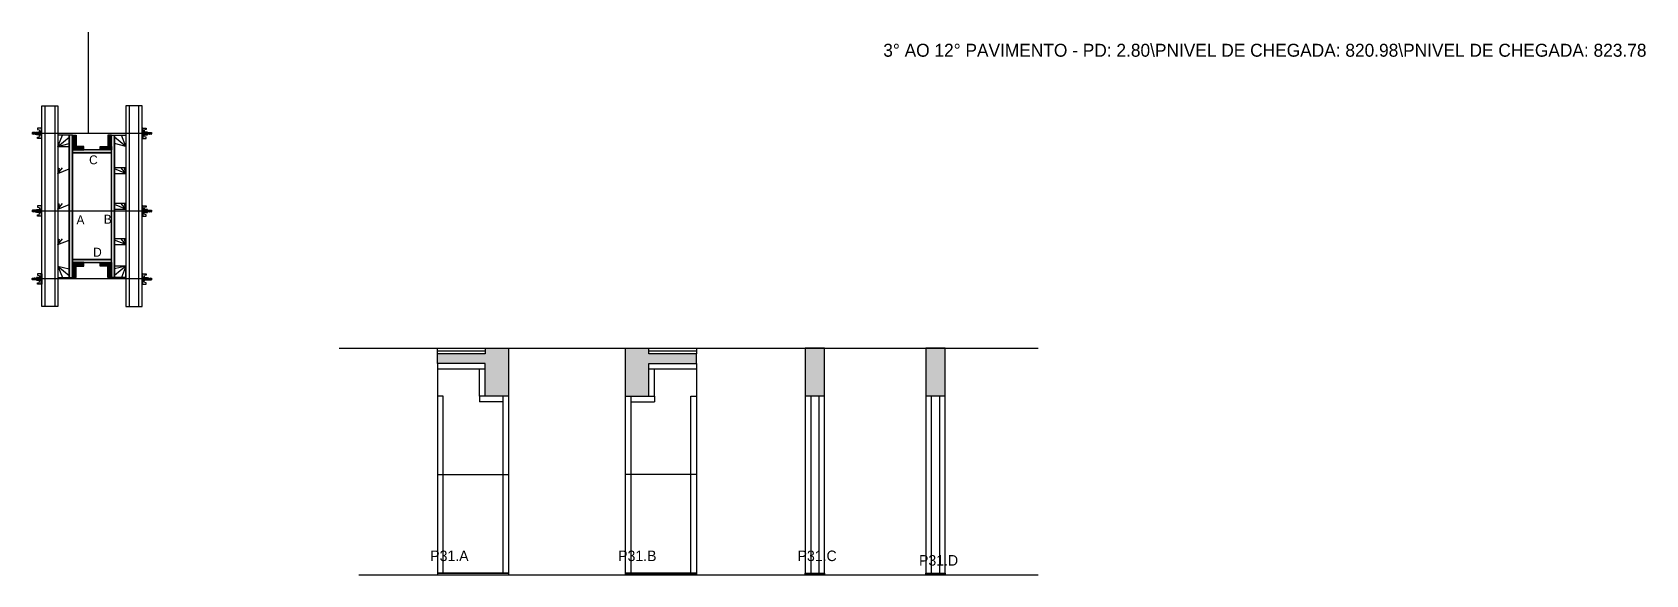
# Model space of a CAD drawing. Header units: metres. Extents: x 7459 to 9453, y 2929 to 3600.
import ezdxf

# ---------------------------------------------------------------- set-up
doc = ezdxf.new("R2010")
doc.units = ezdxf.units.M
for name, color, linetype in [('CHAPA', 7, 'Continuous'), ('COTA', 7, 'Continuous'), ('Hachura', 7, 'Continuous'), ('Madeira', 7, 'Continuous'), ('NOMENCLATURA', 7, 'Continuous'), ('Nível', 7, 'Continuous'), ('Painéis', 7, 'Continuous'), ('Perfil Metálico', 7, 'Continuous'), ('SARR_2.2x7', 7, 'Continuous'), ('SARRAFO', 7, 'Continuous'), ('Texto Seção', 7, 'Continuous'), ('TEXTO_GERAL', 7, 'Continuous')]:
    doc.layers.add(name, color=color, linetype=linetype)

msp = doc.modelspace()

# ---------------------------------------------------------------- hatches: boundary and pattern name
at = {"layer": 'COTA'}
h = msp.add_hatch(color=7, dxfattribs=at)
h.dxf.hatch_style = 1
h.paths.add_polyline_path([(8047.7, 3208.9), (8018.7, 3208.9), (8018.7, 3201.9), (7959.7, 3201.9), (7959.7, 3189.9), (8018.7, 3189.9), (8018.7, 3149.9), (8047.7, 3149.9), (8047.7, 3208.9)])
h = msp.add_hatch(color=7, dxfattribs=at)
h.dxf.hatch_style = 1
h.paths.add_polyline_path([(8220.9, 3189.9), (8279.9, 3189.9), (8279.9, 3201.9), (8220.9, 3201.9), (8220.9, 3208.9), (8191.9, 3208.9), (8191.9, 3149.9), (8220.9, 3149.9), (8220.9, 3189.9)])
h = msp.add_hatch(color=7, dxfattribs=at)
h.dxf.hatch_style = 1
h.paths.add_polyline_path([(8414.2, 3149.9), (8438.2, 3149.9), (8438.2, 3149.9), (8438.2, 3208.9), (8438.2, 3208.9), (8414.2, 3208.9), (8414.2, 3208.9), (8414.2, 3149.9)])
h = msp.add_hatch(color=7, dxfattribs=at)
h.dxf.hatch_style = 1
h.paths.add_polyline_path([(8563.1, 3149.9), (8587.1, 3149.9), (8587.1, 3149.9), (8587.1, 3208.9), (8587.1, 3208.9), (8563.1, 3208.9), (8563.1, 3208.9), (8563.1, 3149.9)])
at = {"layer": 'Hachura'}
h = msp.add_hatch(color=7, dxfattribs=at)
h.dxf.hatch_style = 1
h.paths.add_polyline_path([(7508.5, 3472.6), (7504.5, 3472.6), (7504.5, 3472.6), (7504.5, 3296.6), (7504.5, 3296.6), (7508.5, 3296.6), (7508.5, 3296.6), (7508.5, 3472.6)])
h = msp.add_hatch(color=7, dxfattribs=at)
h.dxf.hatch_style = 1
h.paths.add_polyline_path([(7508.5, 3458.6), (7512.9, 3458.6), (7512.9, 3458.6), (7512.9, 3472.6), (7512.9, 3472.6), (7508.5, 3472.6), (7508.5, 3472.6), (7508.5, 3458.6)])
h = msp.add_hatch(color=7, dxfattribs=at)
h.dxf.hatch_style = 1
h.paths.add_polyline_path([(7556.5, 3458.6), (7552.1, 3458.6), (7552.1, 3458.6), (7552.1, 3472.6), (7552.1, 3472.6), (7556.5, 3472.6), (7556.5, 3472.6), (7556.5, 3458.6)])
h = msp.add_hatch(color=7, dxfattribs=at)
h.dxf.hatch_style = 1
h.paths.add_polyline_path([(7556.5, 3472.6), (7560.5, 3472.6), (7560.5, 3472.6), (7560.5, 3296.6), (7560.5, 3296.6), (7556.5, 3296.6), (7556.5, 3296.6), (7556.5, 3472.6)])
h = msp.add_hatch(color=7, dxfattribs=at)
h.dxf.hatch_style = 1
h.paths.add_polyline_path([(7508.5, 3454.2), (7508.5, 3458.6), (7508.5, 3458.6), (7522.5, 3458.6), (7522.5, 3458.6), (7522.5, 3454.2), (7522.5, 3454.2), (7508.5, 3454.2)])
h = msp.add_hatch(color=7, dxfattribs=at)
h.dxf.hatch_style = 1
h.paths.add_polyline_path([(7556.5, 3450.6), (7556.5, 3454.2), (7556.5, 3454.2), (7508.5, 3454.2), (7508.5, 3454.2), (7508.5, 3450.6), (7508.5, 3450.6), (7556.5, 3450.6)])
h = msp.add_hatch(color=7, dxfattribs=at)
h.dxf.hatch_style = 1
h.paths.add_polyline_path([(7556.5, 3450.6), (7556.5, 3454.2), (7556.5, 3454.2), (7508.5, 3454.2), (7508.5, 3454.2), (7508.5, 3450.6), (7508.5, 3450.6), (7556.5, 3450.6)])
h = msp.add_hatch(color=7, dxfattribs=at)
h.dxf.hatch_style = 1
h.paths.add_polyline_path([(7556.5, 3454.2), (7556.5, 3458.6), (7556.5, 3458.6), (7542.5, 3458.6), (7542.5, 3458.6), (7542.5, 3454.2), (7542.5, 3454.2), (7556.5, 3454.2)])
h = msp.add_hatch(color=7, dxfattribs=at)
h.dxf.hatch_style = 1
h.paths.add_polyline_path([(7556.5, 3315), (7556.5, 3318.6), (7556.5, 3318.6), (7508.5, 3318.6), (7508.5, 3318.6), (7508.5, 3315), (7508.5, 3315), (7556.5, 3315)])
h = msp.add_hatch(color=7, dxfattribs=at)
h.dxf.hatch_style = 1
h.paths.add_polyline_path([(7556.5, 3315), (7556.5, 3318.6), (7556.5, 3318.6), (7508.5, 3318.6), (7508.5, 3318.6), (7508.5, 3315), (7508.5, 3315), (7556.5, 3315)])
h = msp.add_hatch(color=7, dxfattribs=at)
h.dxf.hatch_style = 1
h.paths.add_polyline_path([(7508.5, 3310.6), (7508.5, 3315), (7508.5, 3315), (7522.5, 3315), (7522.5, 3315), (7522.5, 3310.6), (7522.5, 3310.6), (7508.5, 3310.6)])
h = msp.add_hatch(color=7, dxfattribs=at)
h.dxf.hatch_style = 1
h.paths.add_polyline_path([(7556.5, 3310.6), (7556.5, 3315), (7556.5, 3315), (7542.5, 3315), (7542.5, 3315), (7542.5, 3310.6), (7542.5, 3310.6), (7556.5, 3310.6)])
h = msp.add_hatch(color=7, dxfattribs=at)
h.dxf.hatch_style = 1
h.paths.add_polyline_path([(7508.5, 3310.6), (7512.9, 3310.6), (7512.9, 3310.6), (7512.9, 3296.6), (7512.9, 3296.6), (7508.5, 3296.6), (7508.5, 3296.6), (7508.5, 3310.6)])
h = msp.add_hatch(color=7, dxfattribs=at)
h.dxf.hatch_style = 1
h.paths.add_polyline_path([(7556.5, 3310.6), (7552.1, 3310.6), (7552.1, 3310.6), (7552.1, 3296.6), (7552.1, 3296.6), (7556.5, 3296.6), (7556.5, 3296.6), (7556.5, 3310.6)])

# ---------------------------------------------------------------- linework, layer by layer
at = {"layer": 'CHAPA', "color": 7, "lineweight": 25}
for points in [[(7508.5, 3472.6), (7504.5, 3472.6), (7504.5, 3296.6), (7508.5, 3296.6)], [(7508.5, 3472.6), (7504.5, 3472.6), (7504.5, 3296.6), (7508.5, 3296.6)], [(7556.5, 3472.6), (7560.5, 3472.6), (7560.5, 3296.6), (7556.5, 3296.6)], [(7556.5, 3472.6), (7560.5, 3472.6), (7560.5, 3296.6), (7556.5, 3296.6)], [(7556.5, 3450.6), (7556.5, 3454.2), (7508.5, 3454.2), (7508.5, 3450.6)], [(7556.5, 3450.6), (7556.5, 3454.2), (7508.5, 3454.2), (7508.5, 3450.6)], [(7556.5, 3315), (7556.5, 3318.6), (7508.5, 3318.6), (7508.5, 3315)], [(7556.5, 3315), (7556.5, 3318.6), (7508.5, 3318.6), (7508.5, 3315)]]:
    msp.add_lwpolyline(points, close=True, dxfattribs=at)
at = {"layer": 'COTA', "color": 7, "lineweight": 25}
for p, q in [((7959.7, 3189.9), (7959.7, 3201.9)), ((8018.7, 3208.9), (8047.7, 3208.9)), ((8047.7, 3149.9), (8047.7, 3208.9)), ((8191.9, 3149.9), (8191.9, 3208.9)), ((8191.9, 3208.9), (8220.9, 3208.9)), ((8279.9, 3189.9), (8279.9, 3201.9)), ((8272.9, 3149.9), (8279.9, 3149.9))]:
    msp.add_line(p, q, dxfattribs=at)
for points in [[(8438.2, 3149.9), (8438.2, 3208.9), (8414.2, 3208.9), (8414.2, 3149.9)], [(8587.1, 3149.9), (8587.1, 3208.9), (8563.1, 3208.9), (8563.1, 3149.9)]]:
    msp.add_lwpolyline(points, dxfattribs=at)
at = {"layer": 'Defpoints', "color": 7, "lineweight": 25}
msp.add_line((7528.4, 3474.6), (7528.4, 3599.6), dxfattribs=at)
at = {"layer": 'Hachura', "color": 7, "lineweight": 25}
for p, q in [((7459.1, 3475.7), (7458.7, 3475.3)), ((7458.7, 3475.3), (7458.7, 3474.1)), ((7459.1, 3473.7), (7458.7, 3474.1)), ((7459.4, 3475.7), (7459.1, 3475.7)), ((7459.1, 3475.7), (7459.1, 3475.7)), ((7459.1, 3473.7), (7459.1, 3475.7)), ((7459.7, 3473.7), (7459.1, 3475)), ((7459.6, 3473.6), (7459.1, 3474.8)), ((7459.1, 3474.3), (7459.4, 3473.6)), ((7459.1, 3474), (7459.2, 3473.7)), ((7459.2, 3473.7), (7459.1, 3473.7)), ((7459.4, 3475.7), (7460.3, 3473.7)), ((7459.4, 3475.7), (7460.3, 3473.7)), ((7459.5, 3475.7), (7460.6, 3473.6)), ((7460.8, 3473.6), (7459.7, 3475.8)), ((7459.7, 3473.7), (7460.3, 3473.7)), ((7460.5, 3475.7), (7459.9, 3475.7)), ((7460.9, 3473.7), (7459.9, 3475.7)), ((7460.5, 3475.7), (7461.5, 3473.7)), ((7460.6, 3475.7), (7461.7, 3473.6)), ((7461.9, 3473.6), (7460.9, 3475.8)), ((7461.5, 3473.7), (7460.9, 3473.7)), ((7461.7, 3475.7), (7461.1, 3475.7)), ((7462, 3473.7), (7461.1, 3475.7)), ((7461.3, 3475.7), (7461.1, 3475.7)), ((7461.7, 3475.7), (7462.7, 3473.7)), ((7461.8, 3475.7), (7462.9, 3473.6)), ((7463.1, 3473.6), (7462, 3475.8)), ((7462.2, 3473.7), (7462, 3473.7)), ((7462.9, 3475.7), (7462.2, 3475.7)), ((7463.2, 3473.7), (7462.2, 3475.7)), ((7462.2, 3473.7), (7462.7, 3473.7)), ((7462.9, 3475.7), (7463.8, 3473.7)), ((7463.8, 3474.5), (7463.2, 3475.8)), ((7463.2, 3473.7), (7463.8, 3473.7)), ((7463.8, 3474.8), (7463.4, 3475.7)), ((7463.8, 3475.7), (7463.4, 3475.7)), ((7605.3, 3474.6), (7463.5, 3474.6)), ((7463.8, 3473), (7463.8, 3476.3)), ((7463.8, 3476.3), (7467, 3476.3)), ((7463.8, 3475.3), (7467, 3475.3)), ((7463.8, 3473.7), (7467, 3473.7)), ((7467, 3473), (7463.8, 3473)), ((7463.9, 3473), (7463.9, 3476.3)), ((7470.5, 3481.1), (7465.4, 3481.1)), ((7465.4, 3481.1), (7465.4, 3479.4)), ((7465.4, 3479.4), (7467.6, 3478.8)), ((7465.4, 3469.9), (7467.6, 3470.4)), ((7467, 3476.6), (7467, 3472.7)), ((7469.6, 3476.6), (7467, 3476.6)), ((7467, 3472.7), (7467, 3473)), ((7467, 3472.7), (7467, 3473)), ((7467, 3472.7), (7469.6, 3472.7)), ((7469.6, 3475), (7467.6, 3475)), ((7467.6, 3474.4), (7469.6, 3474.4)), ((7467.8, 3478.5), (7467.8, 3476.6)), ((7467.8, 3470.8), (7467.8, 3472.7)), ((7469.6, 3481.1), (7469.6, 3468.2)), ((7469.6, 3481.1), (7469.6, 3475.9)), ((7469.6, 3480.9), (7470.5, 3480.9)), ((7469.6, 3480.7), (7470.5, 3480.7)), ((7469.6, 3480.4), (7470.5, 3480.4)), ((7469.6, 3479.9), (7470.5, 3479.9)), ((7469.6, 3479.1), (7470.5, 3479.1)), ((7469.6, 3477.7), (7470.5, 3477.7)), ((7469.6, 3474.6), (7469.6, 3476.6)), ((7469.6, 3475.9), (7469.6, 3475.3)), ((7469.6, 3474.6), (7470.5, 3474.6)), ((7469.6, 3471.6), (7470.5, 3471.6)), ((7469.9, 3475.6), (7469.7, 3475.6)), ((7469.8, 3473.7), (7470.2, 3473.7)), ((7470.4, 3475.6), (7469.9, 3475.6)), ((7470.5, 3468.2), (7470.5, 3481.1)), ((7470.5, 3469.1), (7470.5, 3477)), ((7594.5, 3468.2), (7594.5, 3481.1)), ((7594.5, 3481.1), (7599.7, 3481.1)), ((7595.5, 3480.9), (7594.5, 3480.9)), ((7595.5, 3480.7), (7594.5, 3480.7)), ((7595.5, 3480.4), (7594.5, 3480.4)), ((7595.5, 3479.9), (7594.5, 3479.9)), ((7595.5, 3479.1), (7594.5, 3479.1)), ((7595.5, 3477.7), (7594.5, 3477.7)), ((7594.5, 3469.1), (7594.5, 3477)), ((7595.4, 3474.6), (7594.5, 3474.6)), ((7595.5, 3471.6), (7594.5, 3471.6)), ((7594.7, 3475.6), (7595.1, 3475.6)), ((7595.3, 3473.7), (7594.9, 3473.7)), ((7595.1, 3475.6), (7595.3, 3475.6)), ((7595.4, 3481.1), (7595.4, 3468.2)), ((7595.4, 3481.1), (7595.4, 3475.9)), ((7595.4, 3474.6), (7595.4, 3476.6)), ((7595.4, 3476.6), (7598, 3476.6)), ((7595.4, 3475.9), (7595.4, 3475.3)), ((7595.4, 3475), (7597.4, 3475)), ((7597.4, 3474.4), (7595.4, 3474.4)), ((7598, 3472.7), (7595.4, 3472.7)), ((7597.2, 3478.5), (7597.2, 3476.6)), ((7597.2, 3470.8), (7597.2, 3472.7)), ((7599.7, 3479.4), (7597.5, 3478.8)), ((7599.7, 3469.9), (7597.5, 3470.4)), ((7598, 3476.6), (7598, 3472.7)), ((7601.2, 3476.3), (7598, 3476.3)), ((7601.2, 3475.3), (7598, 3475.3)), ((7601.2, 3473.7), (7598, 3473.7)), ((7598, 3473), (7601.2, 3473)), ((7598, 3472.7), (7598, 3473)), ((7598, 3472.7), (7598, 3473)), ((7599.7, 3481.1), (7599.7, 3479.4)), ((7601.2, 3473), (7601.2, 3476.3)), ((7601.2, 3473), (7601.2, 3476.3)), ((7601.2, 3474.5), (7601.9, 3475.8)), ((7602.2, 3475.7), (7601.2, 3473.7)), ((7601.2, 3474.8), (7601.7, 3475.7)), ((7601.2, 3475.7), (7601.7, 3475.7)), ((7601.9, 3473.7), (7601.2, 3473.7)), ((7601.9, 3473.7), (7602.9, 3475.7)), ((7602, 3473.6), (7603, 3475.8)), ((7602.2, 3475.7), (7602.9, 3475.7)), ((7603.3, 3475.7), (7602.2, 3473.6)), ((7603.4, 3475.7), (7602.4, 3473.7)), ((7602.8, 3473.7), (7602.4, 3473.7)), ((7602.8, 3473.7), (7603, 3473.7)), ((7603, 3473.7), (7604, 3475.7)), ((7603.1, 3473.6), (7604.2, 3475.8)), ((7603.4, 3475.7), (7604, 3475.7)), ((7604.4, 3475.7), (7603.4, 3473.6)), ((7604.5, 3475.7), (7603.6, 3473.7)), ((7603.6, 3473.7), (7604.2, 3473.7)), ((7603.8, 3475.7), (7604, 3475.7)), ((7604.2, 3473.7), (7605.2, 3475.7)), ((7604.3, 3473.6), (7605.4, 3475.8)), ((7604.5, 3475.7), (7605.2, 3475.7)), ((7605.6, 3475.7), (7604.5, 3473.6)), ((7605.7, 3475.7), (7604.7, 3473.7)), ((7605.7, 3475.7), (7604.7, 3473.7)), ((7605.4, 3473.7), (7604.7, 3473.7)), ((7605.4, 3473.7), (7606, 3475)), ((7605.4, 3473.6), (7606, 3474.8)), ((7605.7, 3475.7), (7606, 3475.7)), ((7606, 3474.3), (7605.7, 3473.6)), ((7606, 3474), (7605.9, 3473.7)), ((7605.9, 3473.7), (7606, 3473.7)), ((7606, 3475.7), (7606, 3475.7)), ((7606, 3475.7), (7606.3, 3475.3)), ((7606, 3473.7), (7606, 3475.7)), ((7606, 3473.7), (7606.3, 3474.1)), ((7606.3, 3475.3), (7606.3, 3474.1)), ((7465.4, 3468.2), (7465.4, 3469.9)), ((7469.6, 3468.2), (7465.4, 3468.2)), ((7469.6, 3470.2), (7470.5, 3470.2)), ((7469.6, 3469.3), (7470.5, 3469.3)), ((7469.6, 3468.9), (7470.5, 3468.9)), ((7469.6, 3468.5), (7470.5, 3468.5)), ((7469.6, 3468.3), (7470.5, 3468.3)), ((7469.6, 3468.2), (7470.5, 3468.2)), ((7595.5, 3470.2), (7594.5, 3470.2)), ((7595.5, 3469.3), (7594.5, 3469.3)), ((7595.5, 3468.9), (7594.5, 3468.9)), ((7595.5, 3468.5), (7594.5, 3468.5)), ((7595.5, 3468.3), (7594.5, 3468.3)), ((7595.4, 3468.2), (7594.5, 3468.2)), ((7595.4, 3468.2), (7599.7, 3468.2)), ((7599.7, 3468.2), (7599.7, 3469.9)), ((7459.1, 3379.7), (7458.7, 3379.3)), ((7458.7, 3379.3), (7458.7, 3378.1)), ((7459.1, 3377.7), (7458.7, 3378.1)), ((7459.4, 3379.7), (7459.1, 3379.7)), ((7459.1, 3379.7), (7459.1, 3379.7)), ((7459.1, 3377.7), (7459.1, 3379.7)), ((7459.7, 3377.7), (7459.1, 3379)), ((7459.6, 3377.6), (7459.1, 3378.8)), ((7459.1, 3378.3), (7459.4, 3377.6)), ((7459.1, 3378), (7459.2, 3377.7)), ((7459.2, 3377.7), (7459.1, 3377.7)), ((7459.4, 3379.7), (7460.3, 3377.7)), ((7459.4, 3379.7), (7460.3, 3377.7)), ((7459.5, 3379.7), (7460.6, 3377.6)), ((7460.8, 3377.6), (7459.7, 3379.8)), ((7459.7, 3377.7), (7460.3, 3377.7)), ((7460.5, 3379.7), (7459.9, 3379.7)), ((7460.9, 3377.7), (7459.9, 3379.7)), ((7460.5, 3379.7), (7461.5, 3377.7)), ((7460.6, 3379.7), (7461.7, 3377.6)), ((7461.9, 3377.6), (7460.9, 3379.8)), ((7461.5, 3377.7), (7460.9, 3377.7)), ((7461.7, 3379.7), (7461.1, 3379.7)), ((7462, 3377.7), (7461.1, 3379.7)), ((7461.3, 3379.7), (7461.1, 3379.7)), ((7461.7, 3379.7), (7462.7, 3377.7)), ((7461.8, 3379.7), (7462.9, 3377.6)), ((7463.1, 3377.6), (7462, 3379.8)), ((7462.2, 3377.7), (7462, 3377.7)), ((7462.9, 3379.7), (7462.2, 3379.7)), ((7463.2, 3377.7), (7462.2, 3379.7)), ((7462.2, 3377.7), (7462.7, 3377.7)), ((7462.9, 3379.7), (7463.8, 3377.7)), ((7463.8, 3378.5), (7463.2, 3379.8)), ((7463.2, 3377.7), (7463.8, 3377.7)), ((7463.8, 3378.8), (7463.4, 3379.7)), ((7463.8, 3379.7), (7463.4, 3379.7)), ((7605.3, 3378.6), (7463.5, 3378.6)), ((7463.8, 3377), (7463.8, 3380.3)), ((7463.8, 3380.3), (7467, 3380.3)), ((7463.8, 3379.3), (7467, 3379.3)), ((7463.8, 3377.7), (7467, 3377.7)), ((7467, 3377), (7463.8, 3377)), ((7463.9, 3377), (7463.9, 3380.3)), ((7470.5, 3385.1), (7465.4, 3385.1)), ((7465.4, 3385.1), (7465.4, 3383.4)), ((7465.4, 3383.4), (7467.6, 3382.8)), ((7465.4, 3373.9), (7467.6, 3374.4)), ((7465.4, 3372.2), (7465.4, 3373.9)), ((7469.6, 3372.2), (7465.4, 3372.2)), ((7467, 3380.6), (7467, 3376.7)), ((7469.6, 3380.6), (7467, 3380.6)), ((7467, 3376.7), (7467, 3377)), ((7467, 3376.7), (7467, 3377)), ((7467, 3376.7), (7469.6, 3376.7)), ((7469.6, 3379), (7467.6, 3379)), ((7467.6, 3378.4), (7469.6, 3378.4)), ((7467.8, 3382.5), (7467.8, 3380.6)), ((7467.8, 3374.8), (7467.8, 3376.7)), ((7469.6, 3385.1), (7469.6, 3372.2)), ((7469.6, 3385.1), (7469.6, 3379.9)), ((7469.6, 3384.9), (7470.5, 3384.9)), ((7469.6, 3384.7), (7470.5, 3384.7)), ((7469.6, 3384.4), (7470.5, 3384.4)), ((7469.6, 3383.9), (7470.5, 3383.9)), ((7469.6, 3383.1), (7470.5, 3383.1)), ((7469.6, 3381.7), (7470.5, 3381.7)), ((7469.6, 3378.6), (7469.6, 3380.6)), ((7469.6, 3379.9), (7469.6, 3379.3)), ((7469.6, 3378.6), (7470.5, 3378.6)), ((7469.6, 3375.6), (7470.5, 3375.6)), ((7469.6, 3374.2), (7470.5, 3374.2)), ((7469.6, 3373.3), (7470.5, 3373.3)), ((7469.6, 3372.9), (7470.5, 3372.9)), ((7469.6, 3372.5), (7470.5, 3372.5)), ((7469.6, 3372.3), (7470.5, 3372.3)), ((7469.6, 3372.2), (7470.5, 3372.2)), ((7469.9, 3379.6), (7469.7, 3379.6)), ((7469.8, 3377.7), (7470.2, 3377.7)), ((7470.4, 3379.6), (7469.9, 3379.6)), ((7470.5, 3372.2), (7470.5, 3385.1)), ((7470.5, 3373.1), (7470.5, 3381)), ((7594.5, 3372.2), (7594.5, 3385.1)), ((7594.5, 3385.1), (7599.7, 3385.1)), ((7595.5, 3384.9), (7594.5, 3384.9)), ((7595.5, 3384.7), (7594.5, 3384.7)), ((7595.5, 3384.4), (7594.5, 3384.4)), ((7595.5, 3383.9), (7594.5, 3383.9)), ((7595.5, 3383.1), (7594.5, 3383.1)), ((7595.5, 3381.7), (7594.5, 3381.7)), ((7594.5, 3373.1), (7594.5, 3381)), ((7595.4, 3378.6), (7594.5, 3378.6)), ((7595.5, 3375.6), (7594.5, 3375.6)), ((7595.5, 3374.2), (7594.5, 3374.2)), ((7595.5, 3373.3), (7594.5, 3373.3)), ((7595.5, 3372.9), (7594.5, 3372.9)), ((7595.5, 3372.5), (7594.5, 3372.5)), ((7595.5, 3372.3), (7594.5, 3372.3)), ((7595.4, 3372.2), (7594.5, 3372.2)), ((7594.7, 3379.6), (7595.1, 3379.6)), ((7595.3, 3377.7), (7594.9, 3377.7)), ((7595.1, 3379.6), (7595.3, 3379.6)), ((7595.4, 3385.1), (7595.4, 3372.2)), ((7595.4, 3385.1), (7595.4, 3379.9)), ((7595.4, 3378.6), (7595.4, 3380.6)), ((7595.4, 3380.6), (7598, 3380.6)), ((7595.4, 3379.9), (7595.4, 3379.3)), ((7595.4, 3379), (7597.4, 3379)), ((7597.4, 3378.4), (7595.4, 3378.4)), ((7598, 3376.7), (7595.4, 3376.7)), ((7595.4, 3372.2), (7599.7, 3372.2)), ((7597.2, 3382.5), (7597.2, 3380.6)), ((7597.2, 3374.8), (7597.2, 3376.7)), ((7599.7, 3383.4), (7597.5, 3382.8)), ((7599.7, 3373.9), (7597.5, 3374.4)), ((7598, 3380.6), (7598, 3376.7)), ((7601.2, 3380.3), (7598, 3380.3)), ((7601.2, 3379.3), (7598, 3379.3)), ((7601.2, 3377.7), (7598, 3377.7)), ((7598, 3377), (7601.2, 3377)), ((7598, 3376.7), (7598, 3377)), ((7598, 3376.7), (7598, 3377)), ((7599.7, 3385.1), (7599.7, 3383.4)), ((7599.7, 3372.2), (7599.7, 3373.9)), ((7601.2, 3377), (7601.2, 3380.3)), ((7601.2, 3377), (7601.2, 3380.3)), ((7601.2, 3378.5), (7601.9, 3379.8)), ((7602.2, 3379.7), (7601.2, 3377.7)), ((7601.2, 3378.8), (7601.7, 3379.7)), ((7601.2, 3379.7), (7601.7, 3379.7)), ((7601.9, 3377.7), (7601.2, 3377.7)), ((7601.9, 3377.7), (7602.9, 3379.7)), ((7602, 3377.6), (7603, 3379.8)), ((7602.2, 3379.7), (7602.9, 3379.7)), ((7603.3, 3379.7), (7602.2, 3377.6)), ((7603.4, 3379.7), (7602.4, 3377.7)), ((7602.8, 3377.7), (7602.4, 3377.7)), ((7602.8, 3377.7), (7603, 3377.7)), ((7603, 3377.7), (7604, 3379.7)), ((7603.1, 3377.6), (7604.2, 3379.8)), ((7603.4, 3379.7), (7604, 3379.7)), ((7604.4, 3379.7), (7603.4, 3377.6)), ((7604.5, 3379.7), (7603.6, 3377.7)), ((7603.6, 3377.7), (7604.2, 3377.7)), ((7603.8, 3379.7), (7604, 3379.7)), ((7604.2, 3377.7), (7605.2, 3379.7)), ((7604.3, 3377.6), (7605.4, 3379.8)), ((7604.5, 3379.7), (7605.2, 3379.7)), ((7605.6, 3379.7), (7604.5, 3377.6)), ((7605.7, 3379.7), (7604.7, 3377.7)), ((7605.7, 3379.7), (7604.7, 3377.7)), ((7605.4, 3377.7), (7604.7, 3377.7)), ((7605.4, 3377.7), (7606, 3379)), ((7605.4, 3377.6), (7606, 3378.8)), ((7605.7, 3379.7), (7606, 3379.7)), ((7606, 3378.3), (7605.7, 3377.6)), ((7606, 3378), (7605.9, 3377.7)), ((7605.9, 3377.7), (7606, 3377.7)), ((7606, 3379.7), (7606, 3379.7)), ((7606, 3379.7), (7606.3, 3379.3)), ((7606, 3377.7), (7606, 3379.7)), ((7606, 3377.7), (7606.3, 3378.1)), ((7606.3, 3379.3), (7606.3, 3378.1)), ((7459.1, 3295.5), (7458.7, 3295.2)), ((7458.7, 3293.9), (7458.7, 3295.2)), ((7459.1, 3293.6), (7458.7, 3293.9)), ((7459.1, 3295), (7459.4, 3295.7)), ((7459.6, 3295.6), (7459.1, 3294.5)), ((7459.1, 3295.3), (7459.2, 3295.5)), ((7459.2, 3295.5), (7459.1, 3295.5)), ((7459.7, 3295.5), (7459.1, 3294.2)), ((7459.1, 3295.5), (7459.1, 3293.6)), ((7459.4, 3293.6), (7459.1, 3293.6)), ((7459.1, 3293.6), (7459.1, 3293.6)), ((7459.4, 3293.6), (7460.3, 3295.5)), ((7459.4, 3293.6), (7460.3, 3295.5)), ((7459.5, 3293.5), (7460.6, 3295.7)), ((7460.8, 3295.6), (7459.7, 3293.5)), ((7459.7, 3295.5), (7460.3, 3295.5)), ((7460.9, 3295.5), (7459.9, 3293.6)), ((7460.5, 3293.6), (7459.9, 3293.6)), ((7460.5, 3293.6), (7461.5, 3295.5)), ((7460.6, 3293.5), (7461.7, 3295.7)), ((7461.9, 3295.6), (7460.9, 3293.5)), ((7461.5, 3295.5), (7460.9, 3295.5)), ((7462, 3295.5), (7461.1, 3293.6)), ((7461.7, 3293.6), (7461.1, 3293.6)), ((7461.3, 3293.6), (7461.1, 3293.6)), ((7461.7, 3293.6), (7462.7, 3295.5)), ((7461.8, 3293.5), (7462.9, 3295.7)), ((7463.1, 3295.6), (7462, 3293.5)), ((7462.2, 3295.5), (7462, 3295.5)), ((7462.2, 3295.5), (7462.7, 3295.5)), ((7463.2, 3295.5), (7462.2, 3293.6)), ((7462.9, 3293.6), (7462.2, 3293.6)), ((7462.9, 3293.6), (7463.8, 3295.5)), ((7463.2, 3295.5), (7463.8, 3295.5)), ((7463.8, 3294.8), (7463.2, 3293.5)), ((7463.8, 3294.5), (7463.4, 3293.6)), ((7463.8, 3293.6), (7463.4, 3293.6)), ((7605.3, 3294.6), (7463.5, 3294.6)), ((7463.8, 3296.3), (7463.8, 3293)), ((7467, 3296.3), (7463.8, 3296.3)), ((7463.8, 3295.5), (7467, 3295.5)), ((7463.8, 3294), (7467, 3294)), ((7463.8, 3293), (7467, 3293)), ((7463.9, 3296.3), (7463.9, 3293)), ((7469.6, 3301.1), (7465.4, 3301.1)), ((7465.4, 3301.1), (7465.4, 3299.4)), ((7465.4, 3299.4), (7467.6, 3298.8)), ((7467, 3292.7), (7467, 3296.6)), ((7467, 3296.6), (7469.6, 3296.6)), ((7467, 3296.6), (7467, 3296.3)), ((7467, 3296.6), (7467, 3296.3)), ((7469.6, 3292.7), (7467, 3292.7)), ((7467.6, 3294.8), (7469.6, 3294.8)), ((7469.6, 3294.3), (7467.6, 3294.3)), ((7467.8, 3298.5), (7467.8, 3296.6)), ((7467.8, 3290.8), (7467.8, 3292.7)), ((7469.6, 3288.2), (7469.6, 3301.1)), ((7469.6, 3301.1), (7470.5, 3301.1)), ((7469.6, 3300.9), (7470.5, 3300.9)), ((7469.6, 3300.7), (7470.5, 3300.7)), ((7469.6, 3300.4), (7470.5, 3300.4)), ((7469.6, 3299.9), (7470.5, 3299.9)), ((7469.6, 3299.1), (7470.5, 3299.1)), ((7469.6, 3297.7), (7470.5, 3297.7)), ((7469.6, 3294.6), (7469.6, 3292.7)), ((7469.6, 3294.6), (7470.5, 3294.6)), ((7469.6, 3293.3), (7469.6, 3294)), ((7469.6, 3288.2), (7469.6, 3293.3)), ((7469.6, 3291.6), (7470.5, 3291.6)), ((7469.9, 3293.7), (7469.7, 3293.7)), ((7469.8, 3295.6), (7470.2, 3295.6)), ((7470.4, 3293.7), (7469.9, 3293.7)), ((7470.5, 3301.1), (7470.5, 3288.2)), ((7470.5, 3300.1), (7470.5, 3292.3)), ((7594.5, 3301.1), (7594.5, 3288.2)), ((7595.4, 3301.1), (7594.5, 3301.1)), ((7595.5, 3300.9), (7594.5, 3300.9)), ((7595.5, 3300.7), (7594.5, 3300.7)), ((7595.5, 3300.4), (7594.5, 3300.4)), ((7594.5, 3300.1), (7594.5, 3292.3)), ((7595.5, 3299.9), (7594.5, 3299.9)), ((7595.5, 3299.1), (7594.5, 3299.1)), ((7595.5, 3297.7), (7594.5, 3297.7)), ((7595.4, 3294.6), (7594.5, 3294.6)), ((7595.5, 3291.6), (7594.5, 3291.6)), ((7594.7, 3293.7), (7595.1, 3293.7)), ((7595.3, 3295.6), (7594.9, 3295.6)), ((7595.1, 3293.7), (7595.3, 3293.7)), ((7595.4, 3288.2), (7595.4, 3301.1)), ((7595.4, 3301.1), (7599.7, 3301.1)), ((7598, 3296.6), (7595.4, 3296.6)), ((7597.4, 3294.8), (7595.4, 3294.8)), ((7595.4, 3294.6), (7595.4, 3292.7)), ((7595.4, 3294.3), (7597.4, 3294.3)), ((7595.4, 3293.3), (7595.4, 3294)), ((7595.4, 3288.2), (7595.4, 3293.3)), ((7595.4, 3292.7), (7598, 3292.7)), ((7597.2, 3298.5), (7597.2, 3296.6)), ((7597.2, 3290.8), (7597.2, 3292.7)), ((7599.7, 3299.4), (7597.5, 3298.8)), ((7598, 3292.7), (7598, 3296.6)), ((7598, 3296.6), (7598, 3296.3)), ((7598, 3296.6), (7598, 3296.3)), ((7598, 3296.3), (7601.2, 3296.3)), ((7601.2, 3295.5), (7598, 3295.5)), ((7601.2, 3294), (7598, 3294)), ((7601.2, 3293), (7598, 3293)), ((7599.7, 3301.1), (7599.7, 3299.4)), ((7601.2, 3296.3), (7601.2, 3293)), ((7601.2, 3296.3), (7601.2, 3293)), ((7601.9, 3295.5), (7601.2, 3295.5)), ((7602.2, 3293.6), (7601.2, 3295.5)), ((7601.2, 3294.8), (7601.9, 3293.5)), ((7601.2, 3294.5), (7601.7, 3293.6)), ((7601.2, 3293.6), (7601.7, 3293.6)), ((7601.9, 3295.5), (7602.9, 3293.6)), ((7602, 3295.6), (7603, 3293.5)), ((7603.3, 3293.5), (7602.2, 3295.7)), ((7602.2, 3293.6), (7602.9, 3293.6)), ((7602.8, 3295.5), (7602.4, 3295.5)), ((7603.4, 3293.6), (7602.4, 3295.5)), ((7602.8, 3295.5), (7603, 3295.5)), ((7603, 3295.5), (7604, 3293.6)), ((7603.1, 3295.6), (7604.2, 3293.5)), ((7604.4, 3293.5), (7603.4, 3295.7)), ((7603.4, 3293.6), (7604, 3293.6)), ((7603.6, 3295.5), (7604.2, 3295.5)), ((7604.5, 3293.6), (7603.6, 3295.5)), ((7603.8, 3293.6), (7604, 3293.6)), ((7604.2, 3295.5), (7605.2, 3293.6)), ((7604.3, 3295.6), (7605.4, 3293.5)), ((7605.6, 3293.5), (7604.5, 3295.7)), ((7604.5, 3293.6), (7605.2, 3293.6)), ((7605.7, 3293.6), (7604.7, 3295.5)), ((7605.4, 3295.5), (7604.7, 3295.5)), ((7605.7, 3293.6), (7604.7, 3295.5)), ((7605.4, 3295.6), (7606, 3294.5)), ((7605.4, 3295.5), (7606, 3294.2)), ((7606, 3295), (7605.7, 3295.7)), ((7605.7, 3293.6), (7606, 3293.6)), ((7606, 3295.3), (7605.9, 3295.5)), ((7605.9, 3295.5), (7606, 3295.5)), ((7606, 3295.5), (7606.3, 3295.2)), ((7606, 3295.5), (7606, 3293.6)), ((7606, 3293.6), (7606.3, 3293.9)), ((7606, 3293.6), (7606, 3293.6)), ((7606.3, 3293.9), (7606.3, 3295.2)), ((7465.4, 3289.9), (7467.6, 3290.4)), ((7465.4, 3288.2), (7465.4, 3289.9)), ((7470.5, 3288.2), (7465.4, 3288.2)), ((7469.6, 3290.2), (7470.5, 3290.2)), ((7469.6, 3289.3), (7470.5, 3289.3)), ((7469.6, 3288.9), (7470.5, 3288.9)), ((7469.6, 3288.5), (7470.5, 3288.5)), ((7469.6, 3288.3), (7470.5, 3288.3)), ((7595.5, 3290.2), (7594.5, 3290.2)), ((7595.5, 3289.3), (7594.5, 3289.3)), ((7595.5, 3288.9), (7594.5, 3288.9)), ((7595.5, 3288.5), (7594.5, 3288.5)), ((7595.5, 3288.3), (7594.5, 3288.3)), ((7594.5, 3288.2), (7599.7, 3288.2)), ((7599.7, 3289.9), (7597.5, 3290.4)), ((7599.7, 3288.2), (7599.7, 3289.9))]:
    msp.add_line(p, q, dxfattribs=at)
at = {"layer": 'Madeira', "color": 7, "lineweight": 25}
for p, q in [((7490.5, 3458.6), (7495.9, 3472.6)), ((7574.5, 3458.6), (7569.1, 3472.6)), ((7490.5, 3458.6), (7504.5, 3470.1)), ((7490.5, 3458.6), (7504.5, 3462.1)), ((7574.5, 3458.6), (7560.5, 3470.1)), ((7574.5, 3458.6), (7560.5, 3462.1)), ((7490.5, 3425.1), (7496.3, 3432.1)), ((7490.5, 3425.1), (7492.3, 3432.1)), ((7490.5, 3425.1), (7504.5, 3430.6)), ((7574.5, 3425.1), (7560.5, 3430.6)), ((7574.5, 3425.1), (7568.8, 3432.1)), ((7574.5, 3425.1), (7572.8, 3432.1)), ((7490.5, 3381.1), (7496.3, 3388.1)), ((7490.5, 3381.1), (7492.3, 3388.1)), ((7490.5, 3381.1), (7504.5, 3386.6)), ((7574.5, 3381.1), (7560.5, 3386.6)), ((7574.5, 3381.1), (7568.8, 3388.1)), ((7574.5, 3381.1), (7572.8, 3388.1)), ((7490.5, 3337.1), (7496.3, 3344.1)), ((7490.5, 3337.1), (7492.3, 3344.1)), ((7490.5, 3337.1), (7504.5, 3342.6)), ((7574.5, 3337.1), (7560.5, 3342.6)), ((7574.5, 3337.1), (7568.8, 3344.1)), ((7574.5, 3337.1), (7572.8, 3344.1)), ((7490.5, 3310.6), (7504.5, 3299.1)), ((7490.5, 3310.6), (7504.5, 3307.2)), ((7490.5, 3310.6), (7496, 3296.6)), ((7574.5, 3310.6), (7560.5, 3299.1)), ((7574.5, 3310.6), (7560.5, 3307.2)), ((7574.5, 3310.6), (7569.1, 3296.6))]:
    msp.add_line(p, q, dxfattribs=at)
for points in [[(7490.5, 3458.6), (7504.5, 3458.6), (7504.5, 3472.6), (7490.5, 3472.6)], [(7490.5, 3296.6), (7504.5, 3296.6), (7504.5, 3472.6), (7490.5, 3472.6)], [(7574.5, 3296.6), (7560.5, 3296.6), (7560.5, 3472.6), (7574.5, 3472.6)], [(7574.5, 3425.1), (7574.5, 3432.1), (7560.5, 3432.1), (7560.5, 3425.1)], [(7574.5, 3381.1), (7574.5, 3388.1), (7560.5, 3388.1), (7560.5, 3381.1)], [(7574.5, 3337.1), (7574.5, 3344.1), (7560.5, 3344.1), (7560.5, 3337.1)], [(7574.5, 3310.6), (7560.5, 3310.6), (7560.5, 3296.6), (7574.5, 3296.6)]]:
    msp.add_lwpolyline(points, close=True, dxfattribs=at)
at = {"layer": 'Nível', "color": 7, "lineweight": 25}
for p, q in [((7838.1, 3208.9), (8702.2, 3208.9)), ((7862.4, 2928.9), (8702.2, 2928.9))]:
    msp.add_line(p, q, dxfattribs=at)
at = {"layer": 'Painéis', "color": 7, "lineweight": 25}
for p, q in [((7959.7, 3189.9), (7959.7, 3149.9)), ((8018.7, 3189.9), (7959.7, 3189.9)), ((8018.7, 3149.9), (8018.7, 3189.9)), ((8220.9, 3189.9), (8279.9, 3189.9)), ((8220.9, 3149.9), (8220.9, 3189.9)), ((8279.9, 3189.9), (8279.9, 3149.9)), ((7959.7, 3149.9), (7959.7, 2928.9)), ((8047.7, 3149.9), (8018.7, 3149.9)), ((8047.7, 3149.9), (8018.7, 3149.9)), ((8047.7, 3149.9), (8018.7, 3149.9)), ((8047.7, 2928.9), (8047.7, 3149.9)), ((8047.7, 3149.9), (8047.7, 3149.9)), ((8191.9, 2928.9), (8191.9, 3149.9)), ((8191.9, 3149.9), (8191.9, 3149.9)), ((8191.9, 3149.9), (8220.9, 3149.9)), ((8191.9, 3149.9), (8220.9, 3149.9)), ((8279.9, 3149.9), (8279.9, 2928.9)), ((8414.2, 3149.9), (8414.2, 2930.9)), ((8438.2, 3149.9), (8414.2, 3149.9)), ((8438.2, 2930.9), (8438.2, 3149.9)), ((8563.1, 3149.9), (8563.1, 2930.9)), ((8587.1, 3149.9), (8563.1, 3149.9)), ((8587.1, 2930.9), (8587.1, 3149.9)), ((7959.7, 3052.9), (8047.7, 3052.9)), ((8279.9, 3052.9), (8191.9, 3052.9)), ((7959.7, 2930.9), (8047.7, 2930.9)), ((8279.9, 2930.9), (8191.9, 2930.9)), ((8414.2, 2930.9), (8438.2, 2930.9)), ((8563.1, 2930.9), (8587.1, 2930.9))]:
    msp.add_line(p, q, dxfattribs=at)
for points in [[(7508.5, 3318.6), (7556.5, 3318.6), (7556.5, 3450.6), (7508.5, 3450.6)], [(8018.7, 3201.9), (7959.7, 3201.9), (7959.7, 3208.9), (8018.7, 3208.9)], [(8279.9, 3201.9), (8220.9, 3201.9), (8220.9, 3208.9), (8279.9, 3208.9)], [(8047.7, 2930.9), (7959.7, 2930.9), (7959.7, 2928.9), (8047.7, 2928.9)], [(8191.9, 2930.9), (8279.9, 2930.9), (8279.9, 2928.9), (8191.9, 2928.9)], [(8414.2, 2930.9), (8438.2, 2930.9), (8438.2, 2928.9), (8414.2, 2928.9)], [(8563.1, 2930.9), (8587.1, 2930.9), (8587.1, 2928.9), (8563.1, 2928.9)]]:
    msp.add_lwpolyline(points, close=True, dxfattribs=at)
at = {"layer": 'Perfil Metálico', "color": 7, "lineweight": 25}
for points in [[(7470.5, 3508.6), (7490.5, 3508.6), (7490.5, 3260.6), (7470.5, 3260.6)], [(7486.5, 3260.6), (7474.5, 3260.6), (7474.5, 3508.6), (7486.5, 3508.6)], [(7594.5, 3508.6), (7574.5, 3508.6), (7574.5, 3260.6), (7594.5, 3260.6)], [(7578.5, 3260.6), (7590.5, 3260.6), (7590.5, 3508.6), (7578.5, 3508.6)]]:
    msp.add_lwpolyline(points, close=True, dxfattribs=at)
at = {"layer": 'SARR_2.2x7', "color": 7, "lineweight": 25}
for p, q in [((8018.7, 3205.4), (7959.7, 3205.4)), ((8279.9, 3205.4), (8220.9, 3205.4)), ((8018.7, 3182.9), (7959.7, 3182.9)), ((8011.7, 3149.9), (8011.7, 3182.9)), ((8279.9, 3182.9), (8220.9, 3182.9)), ((8227.9, 3149.9), (8227.9, 3182.9)), ((7966.7, 3149.9), (7959.7, 3149.9)), ((7966.7, 3052.9), (7966.7, 3149.9)), ((7966.7, 3149.9), (7966.7, 3149.9)), ((8018.7, 3149.9), (8011.7, 3149.9)), ((8011.7, 3149.9), (8011.7, 3142.9)), ((8040.7, 3142.9), (8011.7, 3142.9)), ((8040.7, 3052.9), (8040.7, 3149.9)), ((8040.7, 3149.9), (8040.7, 3149.9)), ((8198.9, 3052.9), (8198.9, 3149.9)), ((8198.9, 3149.9), (8198.9, 3149.9)), ((8198.9, 3142.9), (8227.9, 3142.9)), ((8220.9, 3149.9), (8227.9, 3149.9)), ((8227.9, 3149.9), (8227.9, 3142.9)), ((8272.9, 3052.9), (8272.9, 3149.9)), ((8421.2, 3149.9), (8421.2, 2930.9)), ((8431.2, 3149.9), (8431.2, 2930.9)), ((8570.1, 3149.9), (8570.1, 2930.9)), ((8580.1, 3149.9), (8580.1, 2930.9)), ((7966.7, 2930.9), (7966.7, 3052.9)), ((8040.7, 2930.9), (8040.7, 3052.9)), ((8198.9, 2930.9), (8198.9, 3052.9)), ((8272.9, 2930.9), (8272.9, 3052.9)), ((7966.7, 2930.9), (7966.7, 2930.9)), ((8040.7, 2930.9), (8040.7, 2930.9)), ((8198.9, 2930.9), (8198.9, 2930.9)), ((8272.9, 2930.9), (8272.9, 2930.9))]:
    msp.add_line(p, q, dxfattribs=at)
at = {"layer": 'SARRAFO', "color": 7, "lineweight": 25}
for points in [[(7512.9, 3472.6), (7512.9, 3458.6), (7508.5, 3458.6), (7508.5, 3472.6)], [(7552.1, 3472.6), (7552.1, 3458.6), (7556.5, 3458.6), (7556.5, 3472.6)], [(7522.5, 3458.6), (7508.5, 3458.6), (7508.5, 3454.2), (7522.5, 3454.2)], [(7542.5, 3458.6), (7556.5, 3458.6), (7556.5, 3454.2), (7542.5, 3454.2)], [(7522.5, 3315), (7508.5, 3315), (7508.5, 3310.6), (7522.5, 3310.6)], [(7542.5, 3315), (7556.5, 3315), (7556.5, 3310.6), (7542.5, 3310.6)], [(7512.9, 3296.6), (7512.9, 3310.6), (7508.5, 3310.6), (7508.5, 3296.6)], [(7552.1, 3296.6), (7552.1, 3310.6), (7556.5, 3310.6), (7556.5, 3296.6)]]:
    msp.add_lwpolyline(points, close=True, dxfattribs=at)

# ---------------------------------------------------------------- texts
at = {"layer": 'NOMENCLATURA', "color": 7, "lineweight": 25}
msp.add_text('3° AO 12° PAVIMENTO - PD: 2.80\\PNIVEL DE CHEGADA: 820.98\\PNIVEL DE CHEGADA: 823.78', height=16, dxfattribs=at).set_placement((8510.7, 3569.4))
at = {"layer": 'Texto Seção', "color": 7, "lineweight": 25}
for s, p in [('P31.A', (7950.7, 2945.8)), ('P31.B', (8183, 2945.8)), ('P31.C', (8404.8, 2945.8)), ('P31.D', (8554.9, 2940.2))]:
    msp.add_text(s, height=13, dxfattribs=at).set_placement(p)
at = {"layer": 'TEXTO_GERAL', "color": 7, "lineweight": 25}
for s, p in [('C', (7529, 3436.4)), ('A', (7513.4, 3362.2)), ('B', (7547.1, 3363)), ('D', (7534, 3322.2))]:
    msp.add_text(s, height=11, dxfattribs=at).set_placement(p)

doc.saveas('drawing.dxf')
